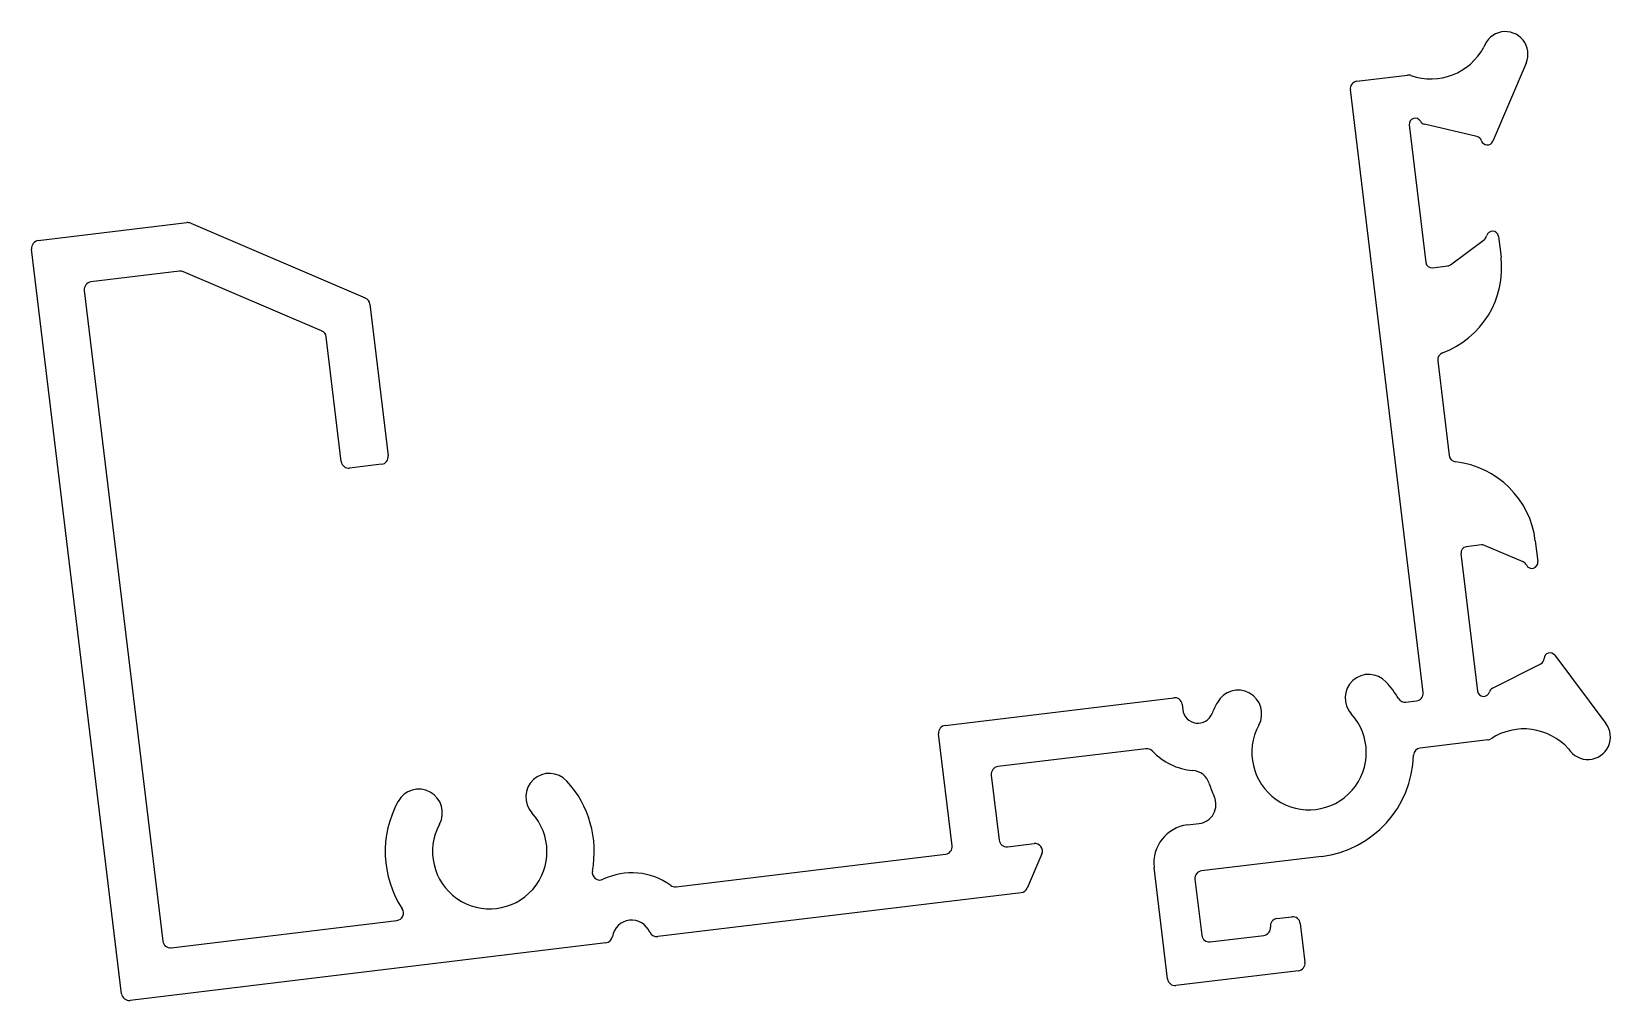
# Model space of a CAD drawing. Header units: inches. Extents: x -21.4 to 31, y 0.1 to 32.2.
import ezdxf

# ---------------------------------------------------------------- set-up
doc = ezdxf.new("R2010")
doc.units = ezdxf.units.IN
doc.header["$MEASUREMENT"] = 0
doc.layers.add('BEAD', color=152, linetype='Continuous')

msp = doc.modelspace()

# ---------------------------------------------------------------- linework, layer by layer
at = {"layer": 'BEAD', "color": 7, "linetype": 'Continuous'}
for p, q in [((28.241, 31.203), (27.133, 28.607)), ((22.624, 30.598), (24.301, 30.801)), ((24.824, 10.311), (22.406, 30.32)), ((24.36, 29.148), (24.912, 24.581)), ((26.61, 28.764), (24.865, 29.171)), ((-21.154, 25.308), (-16.218, 25.905)), ((-16.09, 25.887), (-10.298, 23.405)), ((25.734, 24.506), (26.854, 25.347)), ((27.325, 25.45), (27.409, 24.762)), ((-18.389, 0.313), (-21.375, 25.026)), ((-16.466, 24.293), (-19.407, 23.938)), ((-11.748, 22.316), (-16.338, 24.275)), ((25.135, 24.406), (25.637, 24.467)), ((-19.628, 23.655), (-17.018, 2.057)), ((-10.145, 23.202), (-9.537, 18.168)), ((-11.095, 17.976), (-11.595, 22.113)), ((25.306, 21.323), (25.685, 18.182)), ((-9.759, 17.885), (-10.817, 17.757)), ((26.756, 15.208), (26.254, 15.147)), ((28.547, 15.343), (28.63, 14.655)), ((26.079, 14.925), (26.631, 10.358)), ((28.148, 14.643), (26.86, 15.193)), ((29.195, 11.544), (30.89, 9.286)), ((27.126, 10.456), (28.725, 11.266)), ((8.955, 9.22), (16.54, 10.136)), ((24.251, 9.99), (24.605, 10.032)), ((16.818, 9.918), (16.84, 9.738)), ((9.186, 5.223), (8.737, 8.941)), ((15.618, 8.443), (10.702, 7.849)), ((26.967, 8.738), (24.724, 8.467)), ((10.484, 7.571), (10.745, 5.411)), ((16.999, 5.915), (17.386, 5.962)), ((11.023, 5.193), (11.903, 5.3)), ((0.019, 3.863), (8.968, 4.945)), ((12.163, 4.953), (11.679, 3.819)), ((21.452, 4.872), (17.466, 4.39)), ((16.338, 0.804), (15.891, 4.502)), ((17.247, 4.112), (17.472, 2.251)), ((11.476, 3.666), (-0.59, 2.208)), ((-16.74, 1.838), (-9.249, 2.744)), ((19.969, 2.804), (20.465, 2.864)), ((20.744, 2.646), (20.9, 1.355)), ((17.751, 2.032), (19.533, 2.248)), ((-2.313, 2), (-18.107, 0.092)), ((20.681, 1.077), (16.616, 0.586))]:
    msp.add_line(p, q, dxfattribs=at)
for centre, radius, start, end in [((27.552, 31.497), 0.75, 336.89, 161.915), ((25.076, 32.676), 2, 250.6929, 331.7775), ((22.654, 30.35), 0.25, 96.89, 186.89), ((24.331, 30.549), 0.254, 70.6929, 96.89), ((24.559, 29.172), 0.2, 29.2372, 186.89), ((24.911, 29.368), 0.203, 209.2372, 256.89), ((26.564, 28.566), 0.203, 17.1529, 76.89), ((26.95, 28.685), 0.2, 197.1529, 336.89), ((-16.188, 25.657), 0.25, 66.8901, 96.89), ((-21.123, 25.056), 0.254, 96.89, 186.89), ((26.732, 25.509), 0.203, 306.89, 348.1275), ((27.127, 25.426), 0.2, 6.89, 168.1275), ((24.43, 24.402), 3, 290.2324, 6.8899), ((-16.436, 24.045), 0.25, 66.8901, 96.89), ((25.111, 24.605), 0.2, 186.89, 276.89), ((25.612, 24.669), 0.203, 276.89, 306.89), ((-19.376, 23.686), 0.254, 96.89, 186.89), ((-10.398, 23.171), 0.254, 6.89, 66.8068), ((-11.847, 22.083), 0.254, 6.89, 66.89), ((25.554, 21.353), 0.25, 110.2325, 186.89), ((-10.847, 18.006), 0.25, 186.89, 276.89), ((-9.789, 18.137), 0.254, 276.89, 6.89), ((25.934, 18.212), 0.25, 186.89, 263.5475), ((25.568, 14.983), 3, 6.8901, 83.5476), ((26.78, 15.006), 0.203, 66.89, 96.89), ((26.278, 14.949), 0.2, 96.89, 186.89), ((28.068, 14.456), 0.203, 25.6525, 66.89), ((28.431, 14.631), 0.2, 205.6525, 6.89), ((29.035, 11.424), 0.2, 36.89, 176.6271), ((28.633, 11.447), 0.203, 296.89, 356.6271), ((23.017, 10.128), 0.785, 42.4231, 222.4231), ((21.035, 8.317), 3.47, 31.0914, 42.4231), ((16.57, 9.888), 0.25, 6.89, 96.89), ((21.035, 8.317), 3.47, 151.3569, 158.1215), ((18.679, 9.604), 0.785, 331.3569, 151.3569), ((24.221, 10.238), 0.25, 211.0916, 276.8902), ((24.575, 10.281), 0.25, 276.89, 6.89), ((26.83, 10.382), 0.2, 186.89, 344.5428), ((27.218, 10.274), 0.203, 116.89, 164.5428), ((17.344, 9.799), 0.508, 186.89, 338.1215), ((21.035, 8.317), 1.9, 151.3569, 42.4231), ((8.985, 8.971), 0.25, 96.89, 186.89), ((28.167, 7.101), 2, 42.0025, 123.087), ((30.29, 8.836), 0.75, 211.865, 36.89), ((15.648, 8.191), 0.254, 43.4838, 96.89), ((24.754, 8.219), 0.25, 96.89, 178.4878), ((26.936, 8.99), 0.254, 276.89, 303.087), ((17.344, 9.799), 2.083, 223.4838, 265.2268), ((21.035, 8.317), 3.47, 276.8907, 358.4879), ((-4.185, 6.841), 0.785, 42.4231, 222.4231), ((-6.167, 5.03), 3.47, 349.2365, 42.4231), ((10.732, 7.601), 0.25, 96.89, 186.89), ((17.118, 7.091), 0.635, 17.3773, 85.2268), ((-8.523, 6.317), 0.785, 331.3569, 151.3569), ((17.31, 6.592), 0.635, 276.89, 24.8384), ((21.035, 8.317), 3.47, 197.3773, 204.8384), ((-6.167, 5.03), 3.47, 151.3569, 213.2206), ((-6.167, 5.03), 1.9, 151.3569, 42.4231), ((17.152, 4.654), 1.27, 96.89, 186.89), ((10.993, 5.441), 0.25, 186.89, 276.89), ((11.933, 5.051), 0.25, 336.8901, 96.8901), ((8.938, 5.193), 0.25, 276.89, 6.89), ((-2.512, 4.335), 0.25, 169.2365, 295.4252), ((-1.452, 2.104), 2.22, 54.3892, 115.4252), ((17.496, 4.142), 0.25, 96.89, 186.89), ((-0.011, 4.116), 0.254, 234.3892, 276.89), ((11.446, 3.919), 0.254, 276.89, 336.89), ((-9.279, 2.992), 0.25, 276.8899, 33.2205), ((-1.452, 2.104), 0.65, 23.2083, 170.5717), ((19.999, 2.556), 0.25, 96.89, 186.89), ((20.495, 2.616), 0.25, 6.89, 96.89), ((-2.344, 2.252), 0.254, 276.89, 350.5717), ((-0.621, 2.461), 0.254, 203.2083, 276.89), ((17.721, 2.281), 0.25, 186.89, 276.89), ((19.503, 2.496), 0.25, 276.89, 6.89), ((-16.77, 2.087), 0.25, 186.89, 276.89), ((20.651, 1.325), 0.25, 276.89, 6.89), ((16.586, 0.834), 0.25, 186.89, 276.89), ((-18.137, 0.344), 0.254, 186.89, 276.89)]:
    msp.add_arc(centre, radius, start, end, dxfattribs=at)

doc.saveas('drawing.dxf')
